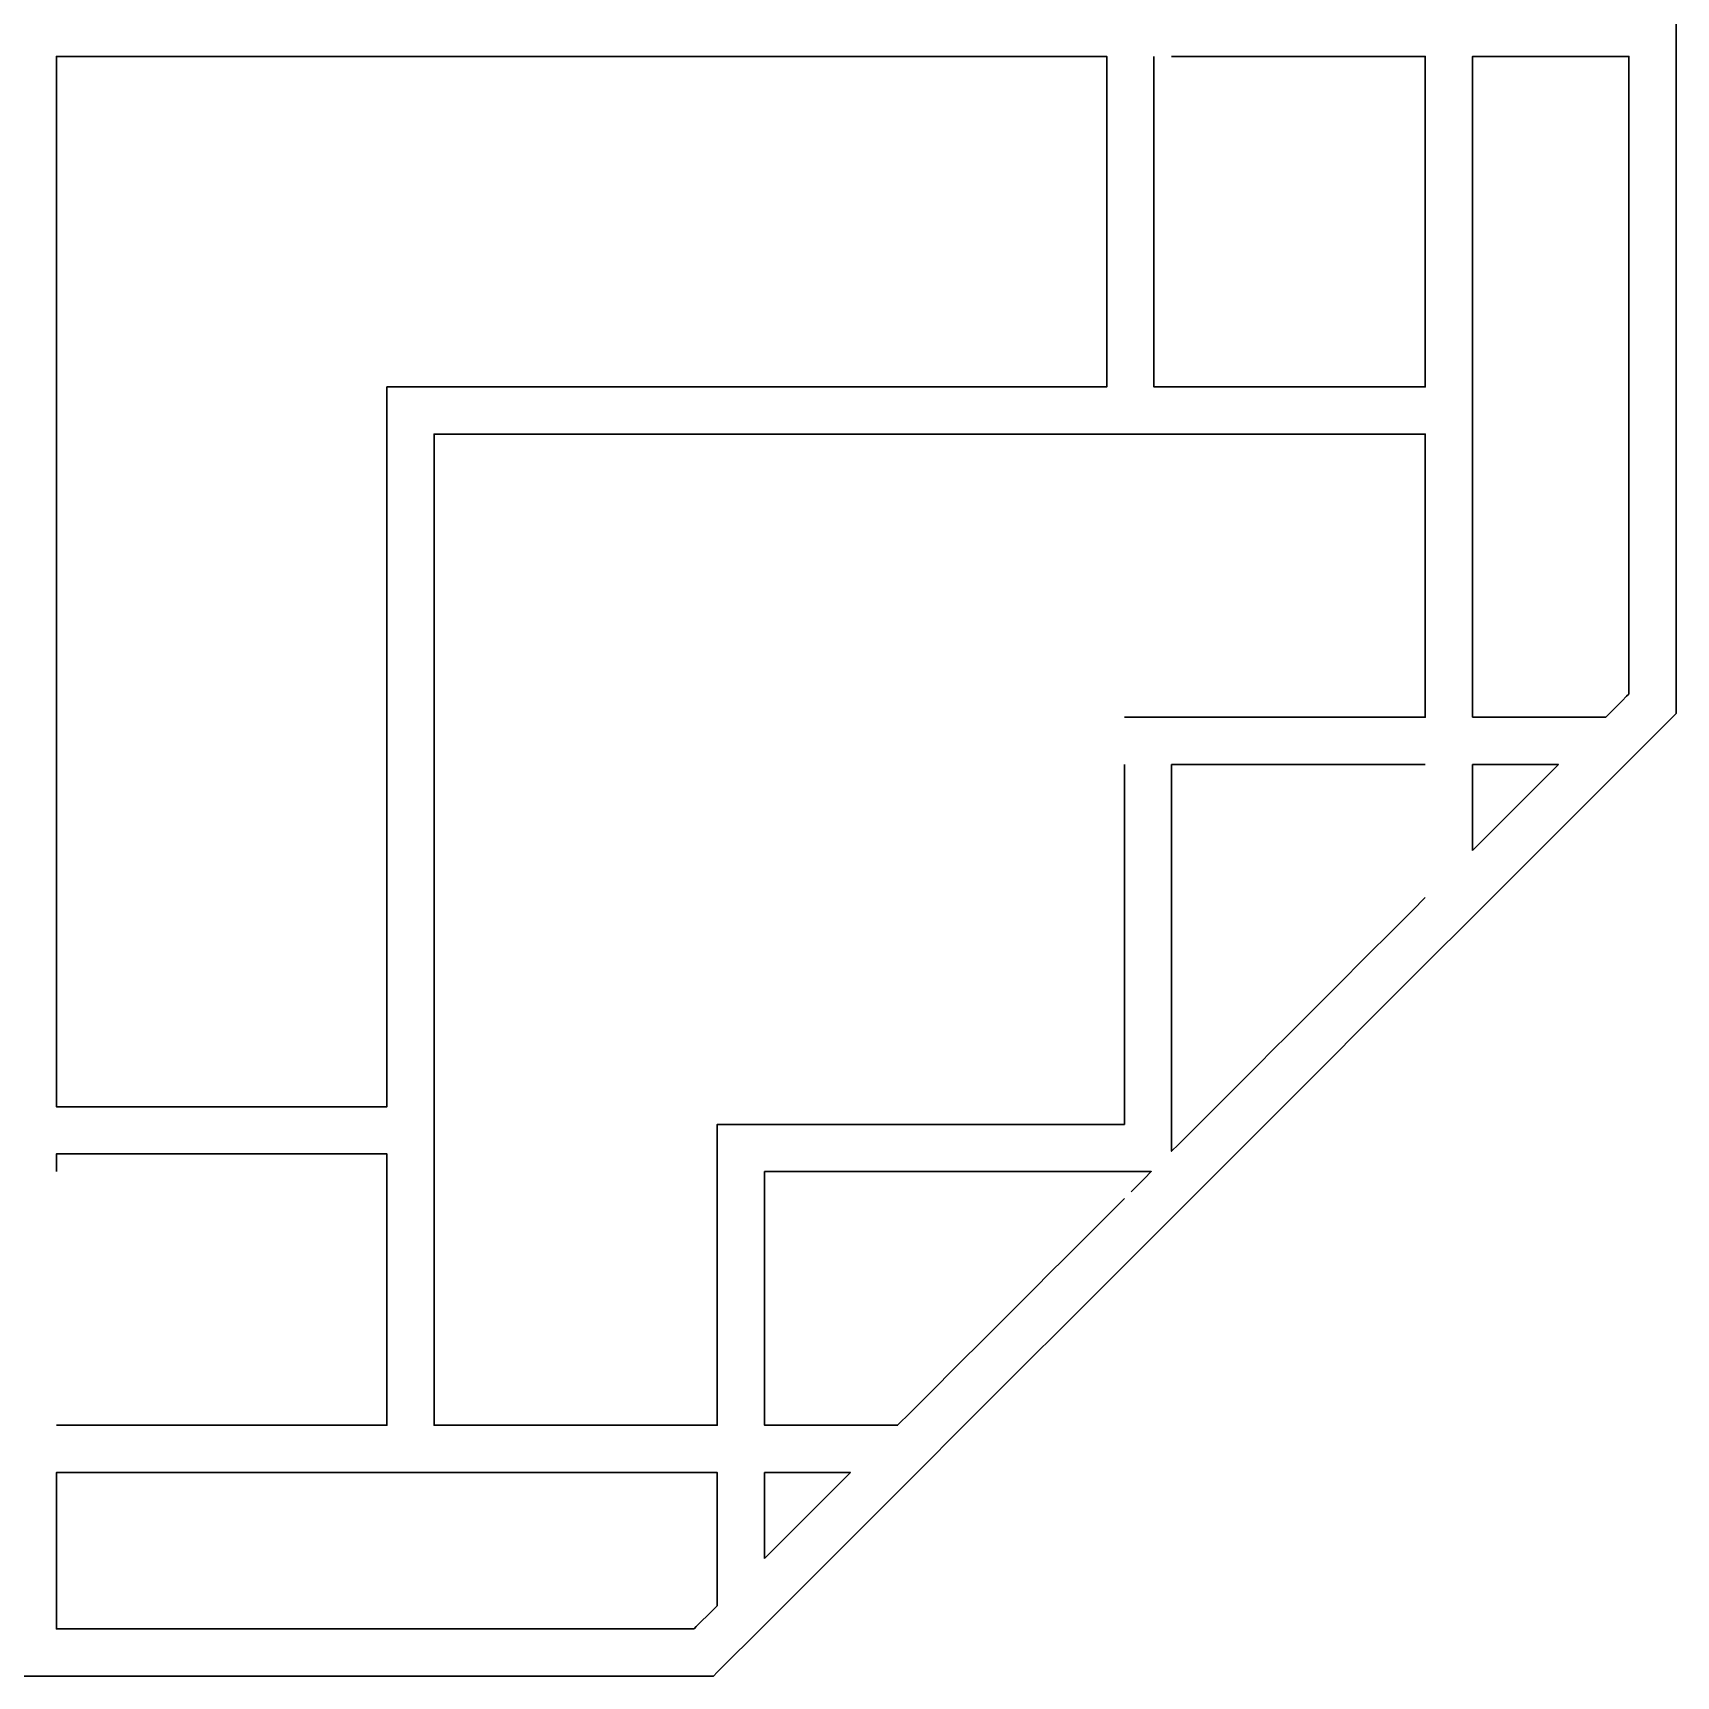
# Model space of a CAD drawing. Header units: centimetres. Extents: x -18.7 to -11.08, y -7.4 to 0.23.
# Drawn here: x -14.89 to -11.077, y -7.398 to -3.584 of the extents above; entities that cross this region are included whole.
import ezdxf

# ---------------------------------------------------------------- set-up
doc = ezdxf.new("R2010")
doc.units = ezdxf.units.CM
doc.header["$MEASUREMENT"] = 0
doc.layers.add('layer 1', color=7, linetype='Continuous')

msp = doc.modelspace()

# ---------------------------------------------------------------- linework, layer by layer
at = {"layer": 'layer 1', "color": 250, "lineweight": 30}
for points, knots in [([(-11.08526, -1.99614), (-11.08526, -1.99614), (-11.19489, -1.88651), (-11.19489, -1.88651), (-11.19489, -1.88651), (-11.19489, -1.88651), (-11.54905, -1.53236), (-11.54905, -1.53236), (-11.54905, -1.53236), (-11.54905, -1.53236), (-11.65868, -1.4232), (-11.65868, -1.4232), (-11.65868, -1.4232), (-11.65868, -1.4232), (-12.02999, -1.05141), (-12.02999, -1.05141), (-12.02999, -1.05141), (-12.02999, -1.05141), (-12.13962, -0.94178), (-12.13962, -0.94178), (-12.13962, -0.94178), (-12.13962, -0.94178), (-12.24734, -0.83406), (-12.24734, -0.83406), (-12.24734, -0.83406), (-12.24734, -0.83406), (-12.35697, -0.72491), (-12.35697, -0.72491), (-12.35697, -0.72491), (-12.35697, -0.72491), (-12.72876, -0.35312), (-12.72876, -0.35312), (-12.72876, -0.35312), (-12.72876, -0.35312), (-12.83792, -0.24348), (-12.83792, -0.24348), (-12.83792, -0.24348), (-12.83792, -0.24348), (-13.19207, 0.11067), (-13.19207, 0.11067), (-13.19207, 0.11067), (-13.19207, 0.11067), (-13.3017, 0.21982), (-13.3017, 0.21982), (-13.3017, 0.21982), (-13.3017, 0.21982), (-13.31028, 0.22888), (-13.31028, 0.22888), (-13.31028, 0.22888), (-13.31028, 0.22888), (-13.33316, 0.22888), (-13.33316, 0.22888), (-13.33316, 0.22888), (-13.33316, 0.22888), (-13.95901, 0.22888), (-13.95901, 0.22888), (-13.95901, 0.22888), (-13.95901, 0.22888), (-14.06816, 0.22888), (-14.06816, 0.22888), (-14.06816, 0.22888), (-14.06816, 0.22888), (-14.8351, 0.22888), (-14.8351, 0.22888), (-14.8351, 0.22888), (-14.8351, 0.22888), (-14.94473, 0.22888), (-14.94473, 0.22888), (-14.94473, 0.22888), (-14.94473, 0.22888), (-15.7112, 0.22888), (-15.7112, 0.22888), (-15.7112, 0.22888), (-15.7112, 0.22888), (-15.82083, 0.22888), (-15.82083, 0.22888), (-15.82083, 0.22888), (-15.82083, 0.22888), (-16.46955, 0.22888), (-16.46955, 0.22888), (-16.46955, 0.22888), (-16.46955, 0.22888), (-16.47813, 0.2203), (-16.47813, 0.2203), (-16.47813, 0.2203), (-16.47813, 0.2203), (-16.58776, 0.11067), (-16.58776, 0.11067), (-16.58776, 0.11067), (-16.58776, 0.11067), (-16.94192, -0.24348), (-16.94192, -0.24348), (-16.94192, -0.24348), (-16.94192, -0.24348), (-17.05107, -0.35312), (-17.05107, -0.35312), (-17.05107, -0.35312), (-17.05107, -0.35312), (-17.42286, -0.72491), (-17.42286, -0.72491), (-17.42286, -0.72491), (-17.42286, -0.72491), (-17.53249, -0.83406), (-17.53249, -0.83406), (-17.53249, -0.83406), (-17.53249, -0.83406), (-17.64021, -0.94178), (-17.64021, -0.94178), (-17.64021, -0.94178), (-17.64021, -0.94178), (-17.74937, -1.05141), (-17.74937, -1.05141), (-17.74937, -1.05141), (-17.74937, -1.05141), (-18.12116, -1.4232), (-18.12116, -1.4232), (-18.12116, -1.4232), (-18.12116, -1.4232), (-18.23079, -1.53236), (-18.23079, -1.53236), (-18.23079, -1.53236), (-18.23079, -1.53236), (-18.58494, -1.88651), (-18.58494, -1.88651), (-18.58494, -1.88651), (-18.58494, -1.88651), (-18.69457, -1.99614), (-18.69457, -1.99614), (-18.69457, -1.99614), (-18.69457, -1.99614), (-18.70315, -2.00472), (-18.70315, -2.00472), (-18.70315, -2.00472), (-18.70315, -2.00472), (-18.70315, -2.65345), (-18.70315, -2.65345), (-18.70315, -2.65345), (-18.70315, -2.65345), (-18.70315, -2.7626), (-18.70315, -2.7626), (-18.70315, -2.7626), (-18.70315, -2.7626), (-18.70315, -3.52954), (-18.70315, -3.52954), (-18.70315, -3.52954), (-18.70315, -3.52954), (-18.70315, -3.63917), (-18.70315, -3.63917), (-18.70315, -3.63917), (-18.70315, -3.63917), (-18.70315, -4.40611), (-18.70315, -4.40611), (-18.70315, -4.40611), (-18.70315, -4.40611), (-18.70315, -4.51526), (-18.70315, -4.51526), (-18.70315, -4.51526), (-18.70315, -4.51526), (-18.70315, -5.16399), (-18.70315, -5.16399), (-18.70315, -5.16399), (-18.70315, -5.16399), (-18.69457, -5.17257), (-18.69457, -5.17257), (-18.69457, -5.17257), (-18.69457, -5.17257), (-18.58494, -5.2822), (-18.58494, -5.2822), (-18.58494, -5.2822), (-18.58494, -5.2822), (-18.23079, -5.63636), (-18.23079, -5.63636), (-18.23079, -5.63636), (-18.23079, -5.63636), (-18.12116, -5.74551), (-18.12116, -5.74551), (-18.12116, -5.74551), (-18.12116, -5.74551), (-17.74937, -6.1173), (-17.74937, -6.1173), (-17.74937, -6.1173), (-17.74937, -6.1173), (-17.64021, -6.22693), (-17.64021, -6.22693), (-17.64021, -6.22693), (-17.64021, -6.22693), (-17.53249, -6.33465), (-17.53249, -6.33465), (-17.53249, -6.33465), (-17.53249, -6.33465), (-17.42286, -6.44381), (-17.42286, -6.44381), (-17.42286, -6.44381), (-17.42286, -6.44381), (-17.05107, -6.8156), (-17.05107, -6.8156), (-17.05107, -6.8156), (-17.05107, -6.8156), (-16.94192, -6.92523), (-16.94192, -6.92523), (-16.94192, -6.92523), (-16.94192, -6.92523), (-16.58776, -7.27938), (-16.58776, -7.27938), (-16.58776, -7.27938), (-16.58776, -7.27938), (-16.47813, -7.38901), (-16.47813, -7.38901), (-16.47813, -7.38901), (-16.47813, -7.38901), (-16.46955, -7.39759), (-16.46955, -7.39759), (-16.46955, -7.39759), (-16.46955, -7.39759), (-15.82083, -7.39759), (-15.82083, -7.39759), (-15.82083, -7.39759), (-15.82083, -7.39759), (-15.7112, -7.39759), (-15.7112, -7.39759), (-15.7112, -7.39759), (-15.7112, -7.39759), (-14.94473, -7.39759), (-14.94473, -7.39759), (-14.94473, -7.39759), (-14.94473, -7.39759), (-14.8351, -7.39759), (-14.8351, -7.39759), (-14.8351, -7.39759), (-14.8351, -7.39759), (-14.06816, -7.39759), (-14.06816, -7.39759), (-14.06816, -7.39759), (-14.06816, -7.39759), (-13.95901, -7.39759), (-13.95901, -7.39759), (-13.95901, -7.39759), (-13.95901, -7.39759), (-13.31028, -7.39759), (-13.31028, -7.39759), (-13.31028, -7.39759), (-13.31028, -7.39759), (-13.3017, -7.38854), (-13.3017, -7.38854), (-13.3017, -7.38854), (-13.3017, -7.38854), (-13.19207, -7.27938), (-13.19207, -7.27938), (-13.19207, -7.27938), (-13.19207, -7.27938), (-12.83792, -6.92523), (-12.83792, -6.92523), (-12.83792, -6.92523), (-12.83792, -6.92523), (-12.72876, -6.8156), (-12.72876, -6.8156), (-12.72876, -6.8156), (-12.72876, -6.8156), (-12.35697, -6.44381), (-12.35697, -6.44381), (-12.35697, -6.44381), (-12.35697, -6.44381), (-12.24734, -6.33465), (-12.24734, -6.33465), (-12.24734, -6.33465), (-12.24734, -6.33465), (-12.13962, -6.22693), (-12.13962, -6.22693), (-12.13962, -6.22693), (-12.13962, -6.22693), (-12.02999, -6.1173), (-12.02999, -6.1173), (-12.02999, -6.1173), (-12.02999, -6.1173), (-11.65868, -5.74551), (-11.65868, -5.74551), (-11.65868, -5.74551), (-11.65868, -5.74551), (-11.54905, -5.63636), (-11.54905, -5.63636), (-11.54905, -5.63636), (-11.54905, -5.63636), (-11.19489, -5.2822), (-11.19489, -5.2822), (-11.19489, -5.2822), (-11.19489, -5.2822), (-11.08526, -5.17257), (-11.08526, -5.17257), (-11.08526, -5.17257), (-11.08526, -5.17257), (-11.07668, -5.16399), (-11.07668, -5.16399), (-11.07668, -5.16399), (-11.07668, -5.16399), (-11.07668, -4.51526), (-11.07668, -4.51526), (-11.07668, -4.51526), (-11.07668, -4.51526), (-11.07668, -4.40611), (-11.07668, -4.40611), (-11.07668, -4.40611), (-11.07668, -4.40611), (-11.07668, -3.63917), (-11.07668, -3.63917), (-11.07668, -3.63917), (-11.07668, -3.63917), (-11.07668, -3.52954), (-11.07668, -3.52954), (-11.07668, -3.52954), (-11.07668, -3.52954), (-11.07668, -2.7626), (-11.07668, -2.7626), (-11.07668, -2.7626), (-11.07668, -2.7626), (-11.07668, -2.65345), (-11.07668, -2.65345), (-11.07668, -2.65345), (-11.07668, -2.65345), (-11.07668, -2.00472), (-11.07668, -2.00472)], [0, 0, 0, 0, 0.0123457, 0.0123457, 0.0123457, 0.0123457, 0.0246914, 0.0246914, 0.0246914, 0.0246914, 0.037037, 0.037037, 0.037037, 0.037037, 0.0493827, 0.0493827, 0.0493827, 0.0493827, 0.0617284, 0.0617284, 0.0617284, 0.0617284, 0.0740741, 0.0740741, 0.0740741, 0.0740741, 0.0864198, 0.0864198, 0.0864198, 0.0864198, 0.0987654, 0.0987654, 0.0987654, 0.0987654, 0.1111111, 0.1111111, 0.1111111, 0.1111111, 0.1234568, 0.1234568, 0.1234568, 0.1234568, 0.1358025, 0.1358025, 0.1358025, 0.1358025, 0.1481481, 0.1481481, 0.1481481, 0.1481481, 0.1604938, 0.1604938, 0.1604938, 0.1604938, 0.1728395, 0.1728395, 0.1728395, 0.1728395, 0.1851852, 0.1851852, 0.1851852, 0.1851852, 0.1975309, 0.1975309, 0.1975309, 0.1975309, 0.2098765, 0.2098765, 0.2098765, 0.2098765, 0.2222222, 0.2222222, 0.2222222, 0.2222222, 0.2345679, 0.2345679, 0.2345679, 0.2345679, 0.2469136, 0.2469136, 0.2469136, 0.2469136, 0.2592593, 0.2592593, 0.2592593, 0.2592593, 0.2716049, 0.2716049, 0.2716049, 0.2716049, 0.2839506, 0.2839506, 0.2839506, 0.2839506, 0.2962963, 0.2962963, 0.2962963, 0.2962963, 0.308642, 0.308642, 0.308642, 0.308642, 0.3209877, 0.3209877, 0.3209877, 0.3209877, 0.3333333, 0.3333333, 0.3333333, 0.3333333, 0.345679, 0.345679, 0.345679, 0.345679, 0.3580247, 0.3580247, 0.3580247, 0.3580247, 0.3703704, 0.3703704, 0.3703704, 0.3703704, 0.382716, 0.382716, 0.382716, 0.382716, 0.3950617, 0.3950617, 0.3950617, 0.3950617, 0.4074074, 0.4074074, 0.4074074, 0.4074074, 0.4197531, 0.4197531, 0.4197531, 0.4197531, 0.4320988, 0.4320988, 0.4320988, 0.4320988, 0.4444444, 0.4444444, 0.4444444, 0.4444444, 0.4567901, 0.4567901, 0.4567901, 0.4567901, 0.4691358, 0.4691358, 0.4691358, 0.4691358, 0.4814815, 0.4814815, 0.4814815, 0.4814815, 0.4938272, 0.4938272, 0.4938272, 0.4938272, 0.5061728, 0.5061728, 0.5061728, 0.5061728, 0.5185185, 0.5185185, 0.5185185, 0.5185185, 0.5308642, 0.5308642, 0.5308642, 0.5308642, 0.5432099, 0.5432099, 0.5432099, 0.5432099, 0.5555556, 0.5555556, 0.5555556, 0.5555556, 0.5679012, 0.5679012, 0.5679012, 0.5679012, 0.5802469, 0.5802469, 0.5802469, 0.5802469, 0.5925926, 0.5925926, 0.5925926, 0.5925926, 0.6049383, 0.6049383, 0.6049383, 0.6049383, 0.617284, 0.617284, 0.617284, 0.617284, 0.6296296, 0.6296296, 0.6296296, 0.6296296, 0.6419753, 0.6419753, 0.6419753, 0.6419753, 0.654321, 0.654321, 0.654321, 0.654321, 0.6666667, 0.6666667, 0.6666667, 0.6666667, 0.6790123, 0.6790123, 0.6790123, 0.6790123, 0.691358, 0.691358, 0.691358, 0.691358, 0.7037037, 0.7037037, 0.7037037, 0.7037037, 0.7160494, 0.7160494, 0.7160494, 0.7160494, 0.7283951, 0.7283951, 0.7283951, 0.7283951, 0.7407407, 0.7407407, 0.7407407, 0.7407407, 0.7530864, 0.7530864, 0.7530864, 0.7530864, 0.7654321, 0.7654321, 0.7654321, 0.7654321, 0.7777778, 0.7777778, 0.7777778, 0.7777778, 0.7901235, 0.7901235, 0.7901235, 0.7901235, 0.8024691, 0.8024691, 0.8024691, 0.8024691, 0.8148148, 0.8148148, 0.8148148, 0.8148148, 0.8271605, 0.8271605, 0.8271605, 0.8271605, 0.8395062, 0.8395062, 0.8395062, 0.8395062, 0.8518519, 0.8518519, 0.8518519, 0.8518519, 0.8641975, 0.8641975, 0.8641975, 0.8641975, 0.8765432, 0.8765432, 0.8765432, 0.8765432, 0.8888889, 0.8888889, 0.8888889, 0.8888889, 0.9012346, 0.9012346, 0.9012346, 0.9012346, 0.9135802, 0.9135802, 0.9135802, 0.9135802, 0.9259259, 0.9259259, 0.9259259, 0.9259259, 0.9382716, 0.9382716, 0.9382716, 0.9382716, 0.9506173, 0.9506173, 0.9506173, 0.9506173, 0.962963, 0.962963, 0.962963, 0.962963, 0.9753086, 0.9753086, 0.9753086, 0.9753086, 1, 1, 1, 1]), ([(-14.06816, -4.51526), (-14.06816, -4.51526), (-14.06816, -5.17257), (-14.06816, -5.17257), (-14.06816, -5.17257), (-14.06816, -5.17257), (-14.06816, -5.2822), (-14.06816, -5.2822), (-14.06816, -5.2822), (-14.06816, -5.2822), (-14.06816, -6.0763), (-14.06816, -6.0763), (-14.06816, -6.0763), (-14.06816, -6.0763), (-14.8351, -6.0763), (-14.8351, -6.0763), (-14.8351, -6.0763), (-14.8351, -6.0763), (-14.8351, -5.2822), (-14.8351, -5.2822), (-14.8351, -5.2822), (-14.8351, -5.2822), (-14.8351, -5.17257), (-14.8351, -5.17257), (-14.8351, -5.17257), (-14.8351, -5.17257), (-14.8351, -4.51526), (-14.8351, -4.51526), (-14.8351, -4.51526), (-14.8351, -4.51526), (-14.8351, -4.40611), (-14.8351, -4.40611), (-14.8351, -4.40611), (-14.8351, -4.40611), (-14.8351, -3.63917), (-14.8351, -3.63917), (-14.8351, -3.63917), (-14.8351, -3.63917), (-14.06816, -3.63917), (-14.06816, -3.63917), (-14.06816, -3.63917), (-14.06816, -3.63917), (-13.95901, -3.63917), (-13.95901, -3.63917), (-13.95901, -3.63917), (-13.95901, -3.63917), (-13.3017, -3.63917), (-13.3017, -3.63917), (-13.3017, -3.63917), (-13.3017, -3.63917), (-13.19207, -3.63917), (-13.19207, -3.63917), (-13.19207, -3.63917), (-13.19207, -3.63917), (-12.39796, -3.63917), (-12.39796, -3.63917), (-12.39796, -3.63917), (-12.39796, -3.63917), (-12.39796, -4.40611), (-12.39796, -4.40611), (-12.39796, -4.40611), (-12.39796, -4.40611), (-13.19207, -4.40611), (-13.19207, -4.40611), (-13.19207, -4.40611), (-13.19207, -4.40611), (-13.3017, -4.40611), (-13.3017, -4.40611), (-13.3017, -4.40611), (-13.3017, -4.40611), (-13.95901, -4.40611), (-13.95901, -4.40611), (-13.95901, -4.40611), (-13.95901, -4.40611), (-14.06816, -4.40611), (-14.06816, -4.40611), (-14.06816, -4.40611), (-14.06816, -4.40611), (-14.06816, -4.51526), (-14.06816, -4.51526), (-14.06816, -4.51526), (-14.06816, -4.51526), (-14.06816, -4.51526), (-14.06816, -4.51526)], [0, 0, 0, 0, 0.0454545, 0.0454545, 0.0454545, 0.0454545, 0.0909091, 0.0909091, 0.0909091, 0.0909091, 0.1363636, 0.1363636, 0.1363636, 0.1363636, 0.1818182, 0.1818182, 0.1818182, 0.1818182, 0.2272727, 0.2272727, 0.2272727, 0.2272727, 0.2727273, 0.2727273, 0.2727273, 0.2727273, 0.3181818, 0.3181818, 0.3181818, 0.3181818, 0.3636364, 0.3636364, 0.3636364, 0.3636364, 0.4090909, 0.4090909, 0.4090909, 0.4090909, 0.4545455, 0.4545455, 0.4545455, 0.4545455, 0.5, 0.5, 0.5, 0.5, 0.5454545, 0.5454545, 0.5454545, 0.5454545, 0.5909091, 0.5909091, 0.5909091, 0.5909091, 0.6363636, 0.6363636, 0.6363636, 0.6363636, 0.6818182, 0.6818182, 0.6818182, 0.6818182, 0.7272727, 0.7272727, 0.7272727, 0.7272727, 0.7727273, 0.7727273, 0.7727273, 0.7727273, 0.8181818, 0.8181818, 0.8181818, 0.8181818, 0.8636364, 0.8636364, 0.8636364, 0.8636364, 0.9090909, 0.9090909, 0.9090909, 0.9090909, 1, 1, 1, 1]), ([(-12.24734, -3.63917), (-12.24734, -3.63917), (-11.65868, -3.63917), (-11.65868, -3.63917), (-11.65868, -3.63917), (-11.65868, -3.63917), (-11.65868, -4.40611), (-11.65868, -4.40611), (-11.65868, -4.40611), (-11.65868, -4.40611), (-12.24734, -4.40611), (-12.24734, -4.40611), (-12.24734, -4.40611), (-12.24734, -4.40611), (-12.28833, -4.40611), (-12.28833, -4.40611), (-12.28833, -4.40611), (-12.28833, -4.40611), (-12.28833, -3.63917), (-12.28833, -3.63917)], [0, 0, 0, 0, 0.1666667, 0.1666667, 0.1666667, 0.1666667, 0.3333333, 0.3333333, 0.3333333, 0.3333333, 0.5, 0.5, 0.5, 0.5, 0.6666667, 0.6666667, 0.6666667, 0.6666667, 1, 1, 1, 1]), ([(-11.54905, -5.17257), (-11.54905, -5.17257), (-11.54905, -4.51526), (-11.54905, -4.51526), (-11.54905, -4.51526), (-11.54905, -4.51526), (-11.54905, -4.40611), (-11.54905, -4.40611), (-11.54905, -4.40611), (-11.54905, -4.40611), (-11.54905, -3.63917), (-11.54905, -3.63917), (-11.54905, -3.63917), (-11.54905, -3.63917), (-11.18631, -3.63917), (-11.18631, -3.63917), (-11.18631, -3.63917), (-11.18631, -3.63917), (-11.18631, -3.6897), (-11.18631, -3.6897), (-11.18631, -3.6897), (-11.18631, -3.6897), (-11.18631, -3.73974), (-11.18631, -3.73974), (-11.18631, -3.73974), (-11.18631, -3.73974), (-11.18631, -3.7898), (-11.18631, -3.7898), (-11.18631, -3.7898), (-11.18631, -3.7898), (-11.18631, -3.83984), (-11.18631, -3.83984), (-11.18631, -3.83984), (-11.18631, -3.83984), (-11.18631, -3.88941), (-11.18631, -3.88941), (-11.18631, -3.88941), (-11.18631, -3.88941), (-11.18631, -3.93898), (-11.18631, -3.93898), (-11.18631, -3.93898), (-11.18631, -3.93898), (-11.18631, -3.98808), (-11.18631, -3.98808), (-11.18631, -3.98808), (-11.18631, -3.98808), (-11.18631, -4.0367), (-11.18631, -4.0367), (-11.18631, -4.0367), (-11.18631, -4.0367), (-11.18631, -4.08484), (-11.18631, -4.08484), (-11.18631, -4.08484), (-11.18631, -4.08484), (-11.18631, -4.13251), (-11.18631, -4.13251), (-11.18631, -4.13251), (-11.18631, -4.13251), (-11.18631, -4.1797), (-11.18631, -4.1797), (-11.18631, -4.1797), (-11.18631, -4.1797), (-11.18631, -4.22641), (-11.18631, -4.22641), (-11.18631, -4.22641), (-11.18631, -4.22641), (-11.18631, -4.27217), (-11.18631, -4.27217), (-11.18631, -4.27217), (-11.18631, -4.27217), (-11.18631, -4.31745), (-11.18631, -4.31745), (-11.18631, -4.31745), (-11.18631, -4.31745), (-11.18631, -4.36225), (-11.18631, -4.36225), (-11.18631, -4.36225), (-11.18631, -4.36225), (-11.18631, -4.40611), (-11.18631, -4.40611), (-11.18631, -4.40611), (-11.18631, -4.40611), (-11.18631, -4.41993), (-11.18631, -4.41993), (-11.18631, -4.41993), (-11.18631, -4.41993), (-11.18631, -4.43375), (-11.18631, -4.43375), (-11.18631, -4.43375), (-11.18631, -4.43375), (-11.18631, -4.44758), (-11.18631, -4.44758), (-11.18631, -4.44758), (-11.18631, -4.44758), (-11.18631, -4.4614), (-11.18631, -4.4614), (-11.18631, -4.4614), (-11.18631, -4.4614), (-11.18631, -4.47522), (-11.18631, -4.47522), (-11.18631, -4.47522), (-11.18631, -4.47522), (-11.18631, -4.48857), (-11.18631, -4.48857), (-11.18631, -4.48857), (-11.18631, -4.48857), (-11.18631, -4.50192), (-11.18631, -4.50192), (-11.18631, -4.50192), (-11.18631, -4.50192), (-11.18631, -4.51526), (-11.18631, -4.51526), (-11.18631, -4.51526), (-11.18631, -4.51526), (-11.18631, -4.57914), (-11.18631, -4.57914), (-11.18631, -4.57914), (-11.18631, -4.57914), (-11.18631, -4.64015), (-11.18631, -4.64015), (-11.18631, -4.64015), (-11.18631, -4.64015), (-11.18631, -4.6983), (-11.18631, -4.6983), (-11.18631, -4.6983), (-11.18631, -4.6983), (-11.18631, -4.75406), (-11.18631, -4.75406), (-11.18631, -4.75406), (-11.18631, -4.75406), (-11.18631, -4.80602), (-11.18631, -4.80602), (-11.18631, -4.80602), (-11.18631, -4.80602), (-11.18631, -4.85511), (-11.18631, -4.85511), (-11.18631, -4.85511), (-11.18631, -4.85511), (-11.18631, -4.9004), (-11.18631, -4.9004), (-11.18631, -4.9004), (-11.18631, -4.9004), (-11.18631, -4.94187), (-11.18631, -4.94187), (-11.18631, -4.94187), (-11.18631, -4.94187), (-11.18631, -4.98), (-11.18631, -4.98), (-11.18631, -4.98), (-11.18631, -4.98), (-11.18631, -5.01336), (-11.18631, -5.01336), (-11.18631, -5.01336), (-11.18631, -5.01336), (-11.18631, -5.04292), (-11.18631, -5.04292), (-11.18631, -5.04292), (-11.18631, -5.04292), (-11.18631, -5.0677), (-11.18631, -5.0677), (-11.18631, -5.0677), (-11.18631, -5.0677), (-11.18631, -5.08772), (-11.18631, -5.08772), (-11.18631, -5.08772), (-11.18631, -5.08772), (-11.18631, -5.10298), (-11.18631, -5.10298), (-11.18631, -5.10298), (-11.18631, -5.10298), (-11.18631, -5.11346), (-11.18631, -5.11346), (-11.18631, -5.11346), (-11.18631, -5.11346), (-11.18631, -5.11871), (-11.18631, -5.11871), (-11.18631, -5.11871), (-11.18631, -5.11871), (-11.19156, -5.12348), (-11.19156, -5.12348), (-11.19156, -5.12348), (-11.19156, -5.12348), (-11.20204, -5.13443), (-11.20204, -5.13443), (-11.20204, -5.13443), (-11.20204, -5.13443), (-11.21872, -5.15112), (-11.21872, -5.15112), (-11.21872, -5.15112), (-11.21872, -5.15112), (-11.24017, -5.17257), (-11.24017, -5.17257), (-11.24017, -5.17257), (-11.24017, -5.17257), (-11.54905, -5.17257), (-11.54905, -5.17257), (-11.54905, -5.17257), (-11.54905, -5.17257), (-11.54905, -5.17257), (-11.54905, -5.17257)], [0, 0, 0, 0, 0.0196078, 0.0196078, 0.0196078, 0.0196078, 0.0392157, 0.0392157, 0.0392157, 0.0392157, 0.0588235, 0.0588235, 0.0588235, 0.0588235, 0.0784314, 0.0784314, 0.0784314, 0.0784314, 0.0980392, 0.0980392, 0.0980392, 0.0980392, 0.1176471, 0.1176471, 0.1176471, 0.1176471, 0.1372549, 0.1372549, 0.1372549, 0.1372549, 0.1568627, 0.1568627, 0.1568627, 0.1568627, 0.1764706, 0.1764706, 0.1764706, 0.1764706, 0.1960784, 0.1960784, 0.1960784, 0.1960784, 0.2156863, 0.2156863, 0.2156863, 0.2156863, 0.2352941, 0.2352941, 0.2352941, 0.2352941, 0.254902, 0.254902, 0.254902, 0.254902, 0.2745098, 0.2745098, 0.2745098, 0.2745098, 0.2941176, 0.2941176, 0.2941176, 0.2941176, 0.3137255, 0.3137255, 0.3137255, 0.3137255, 0.3333333, 0.3333333, 0.3333333, 0.3333333, 0.3529412, 0.3529412, 0.3529412, 0.3529412, 0.372549, 0.372549, 0.372549, 0.372549, 0.3921569, 0.3921569, 0.3921569, 0.3921569, 0.4117647, 0.4117647, 0.4117647, 0.4117647, 0.4313725, 0.4313725, 0.4313725, 0.4313725, 0.4509804, 0.4509804, 0.4509804, 0.4509804, 0.4705882, 0.4705882, 0.4705882, 0.4705882, 0.4901961, 0.4901961, 0.4901961, 0.4901961, 0.5098039, 0.5098039, 0.5098039, 0.5098039, 0.5294118, 0.5294118, 0.5294118, 0.5294118, 0.5490196, 0.5490196, 0.5490196, 0.5490196, 0.5686275, 0.5686275, 0.5686275, 0.5686275, 0.5882353, 0.5882353, 0.5882353, 0.5882353, 0.6078431, 0.6078431, 0.6078431, 0.6078431, 0.627451, 0.627451, 0.627451, 0.627451, 0.6470588, 0.6470588, 0.6470588, 0.6470588, 0.6666667, 0.6666667, 0.6666667, 0.6666667, 0.6862745, 0.6862745, 0.6862745, 0.6862745, 0.7058824, 0.7058824, 0.7058824, 0.7058824, 0.7254902, 0.7254902, 0.7254902, 0.7254902, 0.745098, 0.745098, 0.745098, 0.745098, 0.7647059, 0.7647059, 0.7647059, 0.7647059, 0.7843137, 0.7843137, 0.7843137, 0.7843137, 0.8039216, 0.8039216, 0.8039216, 0.8039216, 0.8235294, 0.8235294, 0.8235294, 0.8235294, 0.8431373, 0.8431373, 0.8431373, 0.8431373, 0.8627451, 0.8627451, 0.8627451, 0.8627451, 0.8823529, 0.8823529, 0.8823529, 0.8823529, 0.9019608, 0.9019608, 0.9019608, 0.9019608, 0.9215686, 0.9215686, 0.9215686, 0.9215686, 0.9411765, 0.9411765, 0.9411765, 0.9411765, 0.9607843, 0.9607843, 0.9607843, 0.9607843, 1, 1, 1, 1]), ([(-12.35697, -5.2822), (-12.35697, -5.2822), (-12.35697, -6.1173), (-12.35697, -6.1173), (-12.35697, -6.1173), (-12.35697, -6.1173), (-13.19207, -6.1173), (-13.19207, -6.1173), (-13.19207, -6.1173), (-13.19207, -6.1173), (-13.3017, -6.1173), (-13.3017, -6.1173), (-13.3017, -6.1173), (-13.3017, -6.1173), (-13.3017, -6.22693), (-13.3017, -6.22693), (-13.3017, -6.22693), (-13.3017, -6.22693), (-13.3017, -6.8156), (-13.3017, -6.8156), (-13.3017, -6.8156), (-13.3017, -6.8156), (-13.95901, -6.8156), (-13.95901, -6.8156), (-13.95901, -6.8156), (-13.95901, -6.8156), (-13.95901, -6.22693), (-13.95901, -6.22693), (-13.95901, -6.22693), (-13.95901, -6.22693), (-13.95901, -6.18593), (-13.95901, -6.18593), (-13.95901, -6.18593), (-13.95901, -6.18593), (-13.95901, -6.1173), (-13.95901, -6.1173), (-13.95901, -6.1173), (-13.95901, -6.1173), (-13.95901, -6.0763), (-13.95901, -6.0763), (-13.95901, -6.0763), (-13.95901, -6.0763), (-13.95901, -5.2822), (-13.95901, -5.2822), (-13.95901, -5.2822), (-13.95901, -5.2822), (-13.95901, -5.17257), (-13.95901, -5.17257), (-13.95901, -5.17257), (-13.95901, -5.17257), (-13.95901, -4.51526), (-13.95901, -4.51526), (-13.95901, -4.51526), (-13.95901, -4.51526), (-13.3017, -4.51526), (-13.3017, -4.51526), (-13.3017, -4.51526), (-13.3017, -4.51526), (-13.19207, -4.51526), (-13.19207, -4.51526), (-13.19207, -4.51526), (-13.19207, -4.51526), (-12.39796, -4.51526), (-12.39796, -4.51526), (-12.39796, -4.51526), (-12.39796, -4.51526), (-12.35697, -4.51526), (-12.35697, -4.51526), (-12.35697, -4.51526), (-12.35697, -4.51526), (-12.28833, -4.51526), (-12.28833, -4.51526), (-12.28833, -4.51526), (-12.28833, -4.51526), (-12.24734, -4.51526), (-12.24734, -4.51526), (-12.24734, -4.51526), (-12.24734, -4.51526), (-11.65868, -4.51526), (-11.65868, -4.51526), (-11.65868, -4.51526), (-11.65868, -4.51526), (-11.65868, -5.17257), (-11.65868, -5.17257), (-11.65868, -5.17257), (-11.65868, -5.17257), (-12.24734, -5.17257), (-12.24734, -5.17257), (-12.24734, -5.17257), (-12.24734, -5.17257), (-12.35697, -5.17257), (-12.35697, -5.17257)], [0, 0, 0, 0, 0.0416667, 0.0416667, 0.0416667, 0.0416667, 0.0833333, 0.0833333, 0.0833333, 0.0833333, 0.125, 0.125, 0.125, 0.125, 0.1666667, 0.1666667, 0.1666667, 0.1666667, 0.2083333, 0.2083333, 0.2083333, 0.2083333, 0.25, 0.25, 0.25, 0.25, 0.2916667, 0.2916667, 0.2916667, 0.2916667, 0.3333333, 0.3333333, 0.3333333, 0.3333333, 0.375, 0.375, 0.375, 0.375, 0.4166667, 0.4166667, 0.4166667, 0.4166667, 0.4583333, 0.4583333, 0.4583333, 0.4583333, 0.5, 0.5, 0.5, 0.5, 0.5416667, 0.5416667, 0.5416667, 0.5416667, 0.5833333, 0.5833333, 0.5833333, 0.5833333, 0.625, 0.625, 0.625, 0.625, 0.6666667, 0.6666667, 0.6666667, 0.6666667, 0.7083333, 0.7083333, 0.7083333, 0.7083333, 0.75, 0.75, 0.75, 0.75, 0.7916667, 0.7916667, 0.7916667, 0.7916667, 0.8333333, 0.8333333, 0.8333333, 0.8333333, 0.875, 0.875, 0.875, 0.875, 0.9166667, 0.9166667, 0.9166667, 0.9166667, 1, 1, 1, 1]), ([(-11.65868, -5.5906), (-11.65868, -5.5906), (-11.68823, -5.62062), (-11.68823, -5.62062), (-11.68823, -5.62062), (-11.68823, -5.62062), (-11.71874, -5.65113), (-11.71874, -5.65113), (-11.71874, -5.65113), (-11.71874, -5.65113), (-11.74971, -5.68211), (-11.74971, -5.68211), (-11.74971, -5.68211), (-11.74971, -5.68211), (-11.78117, -5.71309), (-11.78117, -5.71309), (-11.78117, -5.71309), (-11.78117, -5.71309), (-11.81311, -5.74503), (-11.81311, -5.74503), (-11.81311, -5.74503), (-11.81311, -5.74503), (-11.84505, -5.77745), (-11.84505, -5.77745), (-11.84505, -5.77745), (-11.84505, -5.77745), (-11.87794, -5.81033), (-11.87794, -5.81033), (-11.87794, -5.81033), (-11.87794, -5.81033), (-11.91082, -5.84322), (-11.91082, -5.84322), (-11.91082, -5.84322), (-11.91082, -5.84322), (-11.94419, -5.87659), (-11.94419, -5.87659), (-11.94419, -5.87659), (-11.94419, -5.87659), (-11.97804, -5.91043), (-11.97804, -5.91043), (-11.97804, -5.91043), (-11.97804, -5.91043), (-12.01236, -5.94427), (-12.01236, -5.94427), (-12.01236, -5.94427), (-12.01236, -5.94427), (-12.04619, -5.97859), (-12.04619, -5.97859), (-12.04619, -5.97859), (-12.04619, -5.97859), (-12.08099, -6.01291), (-12.08099, -6.01291), (-12.08099, -6.01291), (-12.08099, -6.01291), (-12.11531, -6.0477), (-12.11531, -6.0477), (-12.11531, -6.0477), (-12.11531, -6.0477), (-12.1501, -6.0825), (-12.1501, -6.0825), (-12.1501, -6.0825), (-12.1501, -6.0825), (-12.18538, -6.1173), (-12.18538, -6.1173), (-12.18538, -6.1173), (-12.18538, -6.1173), (-12.20063, -6.13303), (-12.20063, -6.13303), (-12.20063, -6.13303), (-12.20063, -6.13303), (-12.21636, -6.14828), (-12.21636, -6.14828), (-12.21636, -6.14828), (-12.21636, -6.14828), (-12.23162, -6.16401), (-12.23162, -6.16401), (-12.23162, -6.16401), (-12.23162, -6.16401), (-12.24734, -6.17974), (-12.24734, -6.17974), (-12.24734, -6.17974), (-12.24734, -6.17974), (-12.24734, -6.1173), (-12.24734, -6.1173), (-12.24734, -6.1173), (-12.24734, -6.1173), (-12.24734, -5.2822), (-12.24734, -5.2822), (-12.24734, -5.2822), (-12.24734, -5.2822), (-11.65868, -5.2822), (-11.65868, -5.2822)], [0, 0, 0, 0, 0.0416667, 0.0416667, 0.0416667, 0.0416667, 0.0833333, 0.0833333, 0.0833333, 0.0833333, 0.125, 0.125, 0.125, 0.125, 0.1666667, 0.1666667, 0.1666667, 0.1666667, 0.2083333, 0.2083333, 0.2083333, 0.2083333, 0.25, 0.25, 0.25, 0.25, 0.2916667, 0.2916667, 0.2916667, 0.2916667, 0.3333333, 0.3333333, 0.3333333, 0.3333333, 0.375, 0.375, 0.375, 0.375, 0.4166667, 0.4166667, 0.4166667, 0.4166667, 0.4583333, 0.4583333, 0.4583333, 0.4583333, 0.5, 0.5, 0.5, 0.5, 0.5416667, 0.5416667, 0.5416667, 0.5416667, 0.5833333, 0.5833333, 0.5833333, 0.5833333, 0.625, 0.625, 0.625, 0.625, 0.6666667, 0.6666667, 0.6666667, 0.6666667, 0.7083333, 0.7083333, 0.7083333, 0.7083333, 0.75, 0.75, 0.75, 0.75, 0.7916667, 0.7916667, 0.7916667, 0.7916667, 0.8333333, 0.8333333, 0.8333333, 0.8333333, 0.875, 0.875, 0.875, 0.875, 0.9166667, 0.9166667, 0.9166667, 0.9166667, 1, 1, 1, 1]), ([(-11.54905, -5.48144), (-11.54905, -5.48144), (-11.54905, -5.2822), (-11.54905, -5.2822), (-11.54905, -5.2822), (-11.54905, -5.2822), (-11.34981, -5.2822), (-11.34981, -5.2822), (-11.34981, -5.2822), (-11.34981, -5.2822), (-11.37125, -5.30365), (-11.37125, -5.30365), (-11.37125, -5.30365), (-11.37125, -5.30365), (-11.39366, -5.32605), (-11.39366, -5.32605), (-11.39366, -5.32605), (-11.39366, -5.32605), (-11.41701, -5.34941), (-11.41701, -5.34941), (-11.41701, -5.34941), (-11.41701, -5.34941), (-11.4418, -5.3742), (-11.4418, -5.3742), (-11.4418, -5.3742), (-11.4418, -5.3742), (-11.46706, -5.39945), (-11.46706, -5.39945), (-11.46706, -5.39945), (-11.46706, -5.39945), (-11.49375, -5.42567), (-11.49375, -5.42567), (-11.49375, -5.42567), (-11.49375, -5.42567), (-11.52092, -5.45332), (-11.52092, -5.45332), (-11.52092, -5.45332), (-11.52092, -5.45332), (-11.54905, -5.48144), (-11.54905, -5.48144), (-11.54905, -5.48144), (-11.54905, -5.48144), (-11.54905, -5.48144), (-11.54905, -5.48144)], [0, 0, 0, 0, 0.0833333, 0.0833333, 0.0833333, 0.0833333, 0.1666667, 0.1666667, 0.1666667, 0.1666667, 0.25, 0.25, 0.25, 0.25, 0.3333333, 0.3333333, 0.3333333, 0.3333333, 0.4166667, 0.4166667, 0.4166667, 0.4166667, 0.5, 0.5, 0.5, 0.5, 0.5833333, 0.5833333, 0.5833333, 0.5833333, 0.6666667, 0.6666667, 0.6666667, 0.6666667, 0.75, 0.75, 0.75, 0.75, 0.8333333, 0.8333333, 0.8333333, 0.8333333, 1, 1, 1, 1]), ([(-14.8351, -6.22693), (-14.8351, -6.22693), (-14.8351, -6.18593), (-14.8351, -6.18593), (-14.8351, -6.18593), (-14.8351, -6.18593), (-14.06816, -6.18593), (-14.06816, -6.18593), (-14.06816, -6.18593), (-14.06816, -6.18593), (-14.06816, -6.22693), (-14.06816, -6.22693), (-14.06816, -6.22693), (-14.06816, -6.22693), (-14.06816, -6.8156), (-14.06816, -6.8156), (-14.06816, -6.8156), (-14.06816, -6.8156), (-14.8351, -6.8156), (-14.8351, -6.8156)], [0, 0, 0, 0, 0.1666667, 0.1666667, 0.1666667, 0.1666667, 0.3333333, 0.3333333, 0.3333333, 0.3333333, 0.5, 0.5, 0.5, 0.5, 0.6666667, 0.6666667, 0.6666667, 0.6666667, 1, 1, 1, 1]), ([(-12.35697, -6.28889), (-12.35697, -6.28889), (-12.39177, -6.32416), (-12.39177, -6.32416), (-12.39177, -6.32416), (-12.39177, -6.32416), (-12.42656, -6.35896), (-12.42656, -6.35896), (-12.42656, -6.35896), (-12.42656, -6.35896), (-12.46136, -6.39328), (-12.46136, -6.39328), (-12.46136, -6.39328), (-12.46136, -6.39328), (-12.49568, -6.42808), (-12.49568, -6.42808), (-12.49568, -6.42808), (-12.49568, -6.42808), (-12.53, -6.46192), (-12.53, -6.46192), (-12.53, -6.46192), (-12.53, -6.46192), (-12.56384, -6.49624), (-12.56384, -6.49624), (-12.56384, -6.49624), (-12.56384, -6.49624), (-12.59769, -6.53008), (-12.59769, -6.53008), (-12.59769, -6.53008), (-12.59769, -6.53008), (-12.63105, -6.56345), (-12.63105, -6.56345), (-12.63105, -6.56345), (-12.63105, -6.56345), (-12.66394, -6.59634), (-12.66394, -6.59634), (-12.66394, -6.59634), (-12.66394, -6.59634), (-12.69683, -6.62922), (-12.69683, -6.62922), (-12.69683, -6.62922), (-12.69683, -6.62922), (-12.72924, -6.66116), (-12.72924, -6.66116), (-12.72924, -6.66116), (-12.72924, -6.66116), (-12.76118, -6.6931), (-12.76118, -6.6931), (-12.76118, -6.6931), (-12.76118, -6.6931), (-12.79216, -6.72455), (-12.79216, -6.72455), (-12.79216, -6.72455), (-12.79216, -6.72455), (-12.82314, -6.75554), (-12.82314, -6.75554), (-12.82314, -6.75554), (-12.82314, -6.75554), (-12.85365, -6.78605), (-12.85365, -6.78605), (-12.85365, -6.78605), (-12.85365, -6.78605), (-12.8832, -6.8156), (-12.8832, -6.8156), (-12.8832, -6.8156), (-12.8832, -6.8156), (-13.19207, -6.8156), (-13.19207, -6.8156), (-13.19207, -6.8156), (-13.19207, -6.8156), (-13.19207, -6.22693), (-13.19207, -6.22693), (-13.19207, -6.22693), (-13.19207, -6.22693), (-12.35697, -6.22693), (-12.35697, -6.22693), (-12.35697, -6.22693), (-12.35697, -6.22693), (-12.29453, -6.22693), (-12.29453, -6.22693), (-12.29453, -6.22693), (-12.29453, -6.22693), (-12.31026, -6.24266), (-12.31026, -6.24266), (-12.31026, -6.24266), (-12.31026, -6.24266), (-12.32599, -6.25791), (-12.32599, -6.25791), (-12.32599, -6.25791), (-12.32599, -6.25791), (-12.34125, -6.27364), (-12.34125, -6.27364)], [0, 0, 0, 0, 0.0416667, 0.0416667, 0.0416667, 0.0416667, 0.0833333, 0.0833333, 0.0833333, 0.0833333, 0.125, 0.125, 0.125, 0.125, 0.1666667, 0.1666667, 0.1666667, 0.1666667, 0.2083333, 0.2083333, 0.2083333, 0.2083333, 0.25, 0.25, 0.25, 0.25, 0.2916667, 0.2916667, 0.2916667, 0.2916667, 0.3333333, 0.3333333, 0.3333333, 0.3333333, 0.375, 0.375, 0.375, 0.375, 0.4166667, 0.4166667, 0.4166667, 0.4166667, 0.4583333, 0.4583333, 0.4583333, 0.4583333, 0.5, 0.5, 0.5, 0.5, 0.5416667, 0.5416667, 0.5416667, 0.5416667, 0.5833333, 0.5833333, 0.5833333, 0.5833333, 0.625, 0.625, 0.625, 0.625, 0.6666667, 0.6666667, 0.6666667, 0.6666667, 0.7083333, 0.7083333, 0.7083333, 0.7083333, 0.75, 0.75, 0.75, 0.75, 0.7916667, 0.7916667, 0.7916667, 0.7916667, 0.8333333, 0.8333333, 0.8333333, 0.8333333, 0.875, 0.875, 0.875, 0.875, 0.9166667, 0.9166667, 0.9166667, 0.9166667, 1, 1, 1, 1]), ([(-13.35557, -7.28796), (-13.35557, -7.28796), (-13.36081, -7.28796), (-13.36081, -7.28796), (-13.36081, -7.28796), (-13.36081, -7.28796), (-13.37129, -7.28796), (-13.37129, -7.28796), (-13.37129, -7.28796), (-13.37129, -7.28796), (-13.38655, -7.28796), (-13.38655, -7.28796), (-13.38655, -7.28796), (-13.38655, -7.28796), (-13.40657, -7.28796), (-13.40657, -7.28796), (-13.40657, -7.28796), (-13.40657, -7.28796), (-13.43135, -7.28796), (-13.43135, -7.28796), (-13.43135, -7.28796), (-13.43135, -7.28796), (-13.4609, -7.28796), (-13.4609, -7.28796), (-13.4609, -7.28796), (-13.4609, -7.28796), (-13.49427, -7.28796), (-13.49427, -7.28796), (-13.49427, -7.28796), (-13.49427, -7.28796), (-13.5324, -7.28796), (-13.5324, -7.28796), (-13.5324, -7.28796), (-13.5324, -7.28796), (-13.57388, -7.28796), (-13.57388, -7.28796), (-13.57388, -7.28796), (-13.57388, -7.28796), (-13.61915, -7.28796), (-13.61915, -7.28796), (-13.61915, -7.28796), (-13.61915, -7.28796), (-13.66825, -7.28796), (-13.66825, -7.28796), (-13.66825, -7.28796), (-13.66825, -7.28796), (-13.72021, -7.28796), (-13.72021, -7.28796), (-13.72021, -7.28796), (-13.72021, -7.28796), (-13.7755, -7.28796), (-13.7755, -7.28796), (-13.7755, -7.28796), (-13.7755, -7.28796), (-13.83413, -7.28796), (-13.83413, -7.28796), (-13.83413, -7.28796), (-13.83413, -7.28796), (-13.89514, -7.28796), (-13.89514, -7.28796), (-13.89514, -7.28796), (-13.89514, -7.28796), (-13.95901, -7.28796), (-13.95901, -7.28796), (-13.95901, -7.28796), (-13.95901, -7.28796), (-13.97236, -7.28796), (-13.97236, -7.28796), (-13.97236, -7.28796), (-13.97236, -7.28796), (-13.98571, -7.28796), (-13.98571, -7.28796), (-13.98571, -7.28796), (-13.98571, -7.28796), (-13.99905, -7.28796), (-13.99905, -7.28796), (-13.99905, -7.28796), (-13.99905, -7.28796), (-14.01287, -7.28796), (-14.01287, -7.28796), (-14.01287, -7.28796), (-14.01287, -7.28796), (-14.0267, -7.28796), (-14.0267, -7.28796), (-14.0267, -7.28796), (-14.0267, -7.28796), (-14.04052, -7.28796), (-14.04052, -7.28796), (-14.04052, -7.28796), (-14.04052, -7.28796), (-14.05434, -7.28796), (-14.05434, -7.28796), (-14.05434, -7.28796), (-14.05434, -7.28796), (-14.06816, -7.28796), (-14.06816, -7.28796), (-14.06816, -7.28796), (-14.06816, -7.28796), (-14.11202, -7.28796), (-14.11202, -7.28796), (-14.11202, -7.28796), (-14.11202, -7.28796), (-14.15682, -7.28796), (-14.15682, -7.28796), (-14.15682, -7.28796), (-14.15682, -7.28796), (-14.20211, -7.28796), (-14.20211, -7.28796), (-14.20211, -7.28796), (-14.20211, -7.28796), (-14.24787, -7.28796), (-14.24787, -7.28796), (-14.24787, -7.28796), (-14.24787, -7.28796), (-14.29458, -7.28796), (-14.29458, -7.28796), (-14.29458, -7.28796), (-14.29458, -7.28796), (-14.34176, -7.28796), (-14.34176, -7.28796), (-14.34176, -7.28796), (-14.34176, -7.28796), (-14.38943, -7.28796), (-14.38943, -7.28796), (-14.38943, -7.28796), (-14.38943, -7.28796), (-14.43757, -7.28796), (-14.43757, -7.28796), (-14.43757, -7.28796), (-14.43757, -7.28796), (-14.48619, -7.28796), (-14.48619, -7.28796), (-14.48619, -7.28796), (-14.48619, -7.28796), (-14.53528, -7.28796), (-14.53528, -7.28796), (-14.53528, -7.28796), (-14.53528, -7.28796), (-14.58486, -7.28796), (-14.58486, -7.28796), (-14.58486, -7.28796), (-14.58486, -7.28796), (-14.63443, -7.28796), (-14.63443, -7.28796), (-14.63443, -7.28796), (-14.63443, -7.28796), (-14.68448, -7.28796), (-14.68448, -7.28796), (-14.68448, -7.28796), (-14.68448, -7.28796), (-14.73453, -7.28796), (-14.73453, -7.28796), (-14.73453, -7.28796), (-14.73453, -7.28796), (-14.78458, -7.28796), (-14.78458, -7.28796), (-14.78458, -7.28796), (-14.78458, -7.28796), (-14.8351, -7.28796), (-14.8351, -7.28796), (-14.8351, -7.28796), (-14.8351, -7.28796), (-14.8351, -6.92523), (-14.8351, -6.92523), (-14.8351, -6.92523), (-14.8351, -6.92523), (-14.06816, -6.92523), (-14.06816, -6.92523), (-14.06816, -6.92523), (-14.06816, -6.92523), (-13.95901, -6.92523), (-13.95901, -6.92523), (-13.95901, -6.92523), (-13.95901, -6.92523), (-13.3017, -6.92523), (-13.3017, -6.92523), (-13.3017, -6.92523), (-13.3017, -6.92523), (-13.3017, -7.2341), (-13.3017, -7.2341), (-13.3017, -7.2341), (-13.3017, -7.2341), (-13.32316, -7.25555), (-13.32316, -7.25555), (-13.32316, -7.25555), (-13.32316, -7.25555), (-13.33983, -7.27175), (-13.33983, -7.27175), (-13.33983, -7.27175), (-13.33983, -7.27175), (-13.3508, -7.28272), (-13.3508, -7.28272), (-13.3508, -7.28272), (-13.3508, -7.28272), (-13.35557, -7.28796), (-13.35557, -7.28796), (-13.35557, -7.28796), (-13.35557, -7.28796), (-13.35557, -7.28796), (-13.35557, -7.28796)], [0, 0, 0, 0, 0.0196078, 0.0196078, 0.0196078, 0.0196078, 0.0392157, 0.0392157, 0.0392157, 0.0392157, 0.0588235, 0.0588235, 0.0588235, 0.0588235, 0.0784314, 0.0784314, 0.0784314, 0.0784314, 0.0980392, 0.0980392, 0.0980392, 0.0980392, 0.1176471, 0.1176471, 0.1176471, 0.1176471, 0.1372549, 0.1372549, 0.1372549, 0.1372549, 0.1568627, 0.1568627, 0.1568627, 0.1568627, 0.1764706, 0.1764706, 0.1764706, 0.1764706, 0.1960784, 0.1960784, 0.1960784, 0.1960784, 0.2156863, 0.2156863, 0.2156863, 0.2156863, 0.2352941, 0.2352941, 0.2352941, 0.2352941, 0.254902, 0.254902, 0.254902, 0.254902, 0.2745098, 0.2745098, 0.2745098, 0.2745098, 0.2941176, 0.2941176, 0.2941176, 0.2941176, 0.3137255, 0.3137255, 0.3137255, 0.3137255, 0.3333333, 0.3333333, 0.3333333, 0.3333333, 0.3529412, 0.3529412, 0.3529412, 0.3529412, 0.372549, 0.372549, 0.372549, 0.372549, 0.3921569, 0.3921569, 0.3921569, 0.3921569, 0.4117647, 0.4117647, 0.4117647, 0.4117647, 0.4313725, 0.4313725, 0.4313725, 0.4313725, 0.4509804, 0.4509804, 0.4509804, 0.4509804, 0.4705882, 0.4705882, 0.4705882, 0.4705882, 0.4901961, 0.4901961, 0.4901961, 0.4901961, 0.5098039, 0.5098039, 0.5098039, 0.5098039, 0.5294118, 0.5294118, 0.5294118, 0.5294118, 0.5490196, 0.5490196, 0.5490196, 0.5490196, 0.5686275, 0.5686275, 0.5686275, 0.5686275, 0.5882353, 0.5882353, 0.5882353, 0.5882353, 0.6078431, 0.6078431, 0.6078431, 0.6078431, 0.627451, 0.627451, 0.627451, 0.627451, 0.6470588, 0.6470588, 0.6470588, 0.6470588, 0.6666667, 0.6666667, 0.6666667, 0.6666667, 0.6862745, 0.6862745, 0.6862745, 0.6862745, 0.7058824, 0.7058824, 0.7058824, 0.7058824, 0.7254902, 0.7254902, 0.7254902, 0.7254902, 0.745098, 0.745098, 0.745098, 0.745098, 0.7647059, 0.7647059, 0.7647059, 0.7647059, 0.7843137, 0.7843137, 0.7843137, 0.7843137, 0.8039216, 0.8039216, 0.8039216, 0.8039216, 0.8235294, 0.8235294, 0.8235294, 0.8235294, 0.8431373, 0.8431373, 0.8431373, 0.8431373, 0.8627451, 0.8627451, 0.8627451, 0.8627451, 0.8823529, 0.8823529, 0.8823529, 0.8823529, 0.9019608, 0.9019608, 0.9019608, 0.9019608, 0.9215686, 0.9215686, 0.9215686, 0.9215686, 0.9411765, 0.9411765, 0.9411765, 0.9411765, 0.9607843, 0.9607843, 0.9607843, 0.9607843, 1, 1, 1, 1]), ([(-13.19207, -7.12447), (-13.19207, -7.12447), (-13.19207, -6.92523), (-13.19207, -6.92523), (-13.19207, -6.92523), (-13.19207, -6.92523), (-12.99283, -6.92523), (-12.99283, -6.92523), (-12.99283, -6.92523), (-12.99283, -6.92523), (-13.02096, -6.95335), (-13.02096, -6.95335), (-13.02096, -6.95335), (-13.02096, -6.95335), (-13.0486, -6.98052), (-13.0486, -6.98052), (-13.0486, -6.98052), (-13.0486, -6.98052), (-13.07481, -7.00721), (-13.07481, -7.00721), (-13.07481, -7.00721), (-13.07481, -7.00721), (-13.10008, -7.03247), (-13.10008, -7.03247), (-13.10008, -7.03247), (-13.10008, -7.03247), (-13.12487, -7.05726), (-13.12487, -7.05726), (-13.12487, -7.05726), (-13.12487, -7.05726), (-13.14822, -7.08062), (-13.14822, -7.08062), (-13.14822, -7.08062), (-13.14822, -7.08062), (-13.17063, -7.10302), (-13.17063, -7.10302), (-13.17063, -7.10302), (-13.17063, -7.10302), (-13.19207, -7.12447), (-13.19207, -7.12447), (-13.19207, -7.12447), (-13.19207, -7.12447), (-13.19207, -7.12447), (-13.19207, -7.12447)], [0, 0, 0, 0, 0.0833333, 0.0833333, 0.0833333, 0.0833333, 0.1666667, 0.1666667, 0.1666667, 0.1666667, 0.25, 0.25, 0.25, 0.25, 0.3333333, 0.3333333, 0.3333333, 0.3333333, 0.4166667, 0.4166667, 0.4166667, 0.4166667, 0.5, 0.5, 0.5, 0.5, 0.5833333, 0.5833333, 0.5833333, 0.5833333, 0.6666667, 0.6666667, 0.6666667, 0.6666667, 0.75, 0.75, 0.75, 0.75, 0.8333333, 0.8333333, 0.8333333, 0.8333333, 1, 1, 1, 1])]:
    msp.add_open_spline(points, degree=3, knots=knots, dxfattribs=at)

doc.saveas('drawing.dxf')
